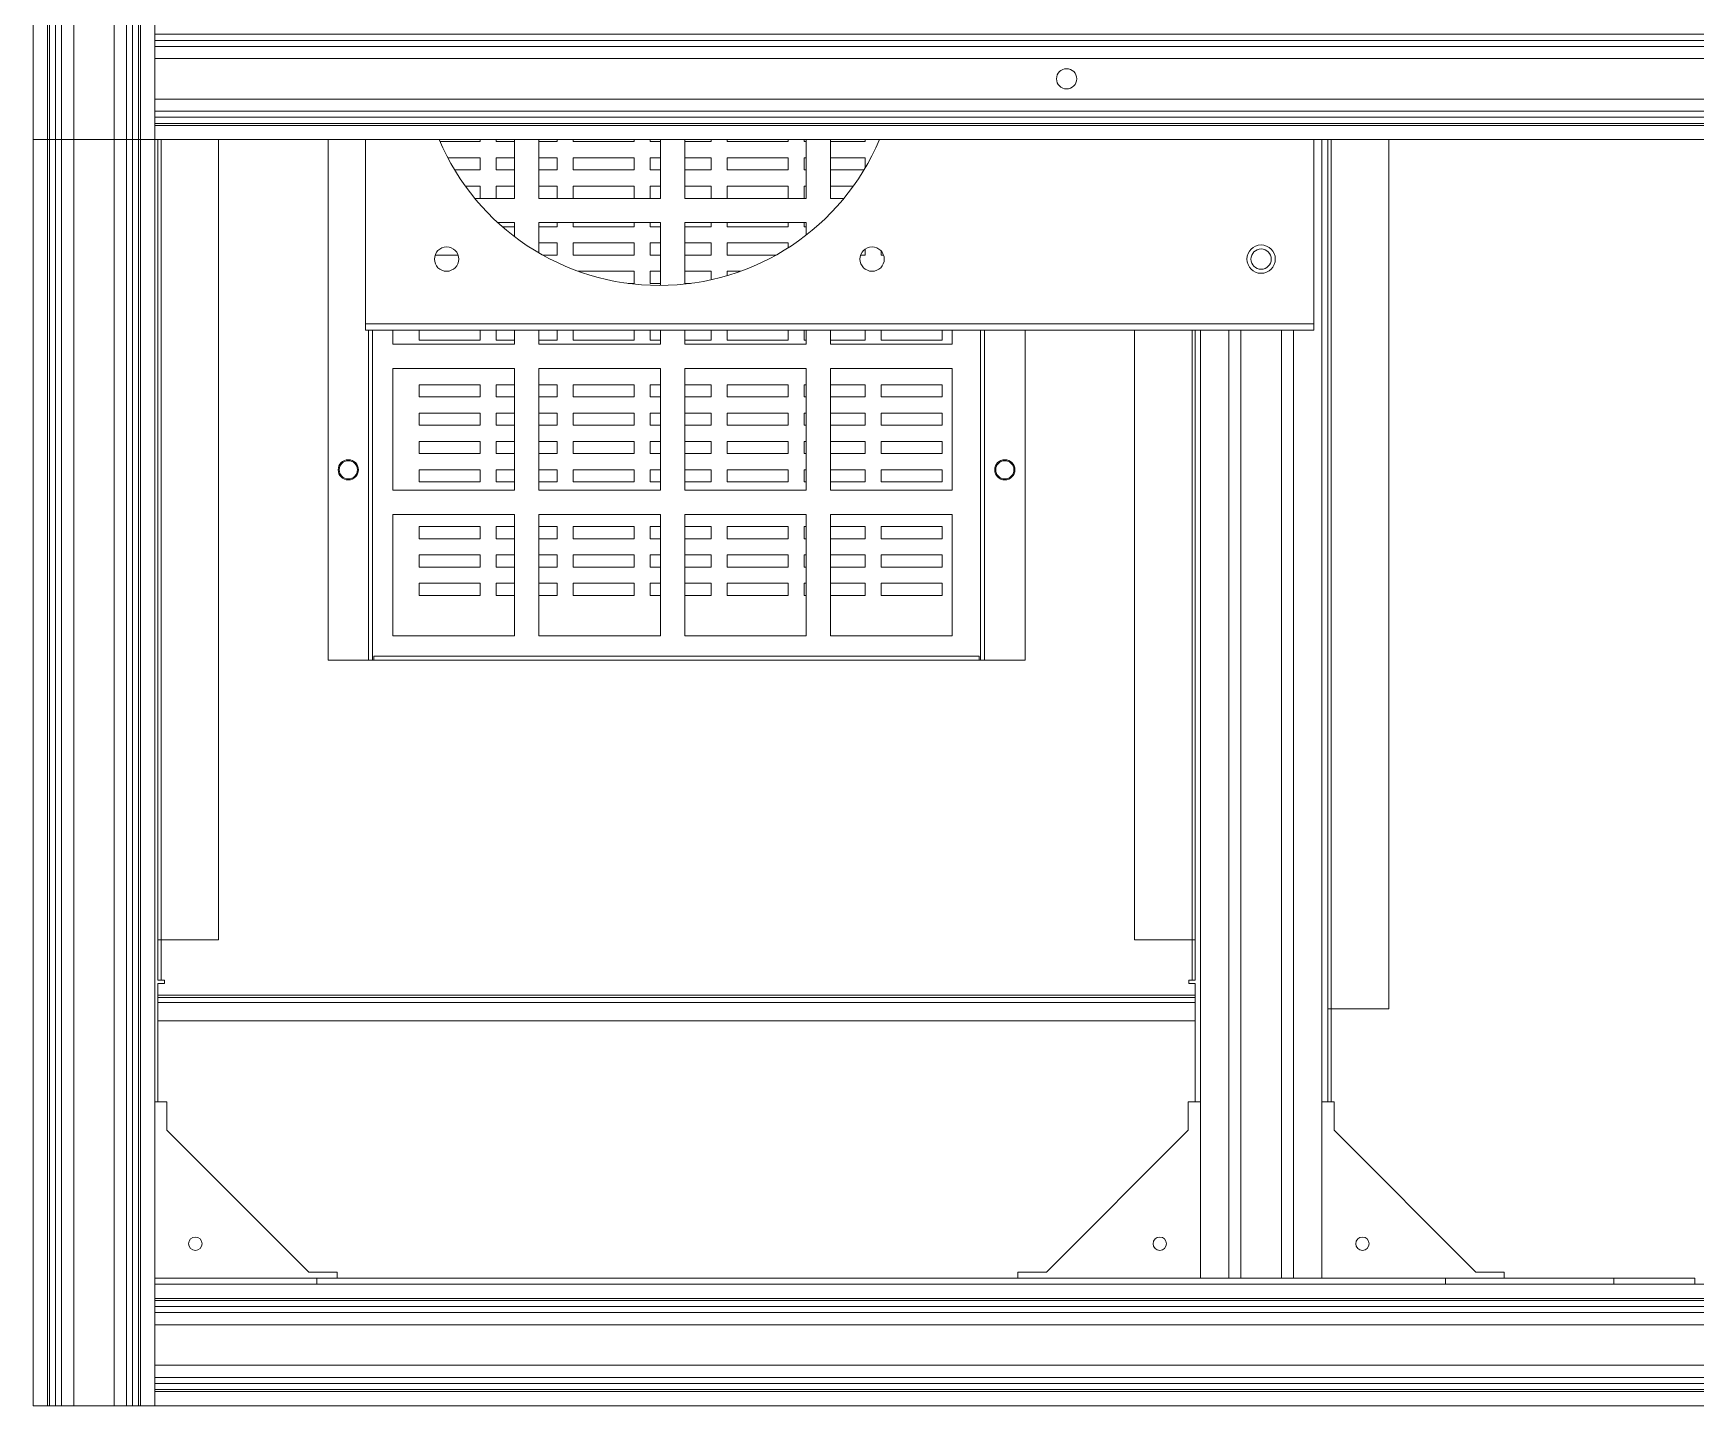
# Model space of a CAD drawing. Header units: millimetres. Extents: x 2 to 8402, y 4 to 5944.
# Drawn here: x 1286.7 to 1697, y 4053.6 to 4392.3 of the extents above; entities that cross this region are included whole.
import ezdxf

# ---------------------------------------------------------------- set-up
doc = ezdxf.new("R2010")
doc.units = ezdxf.units.MM
doc.header["$LTSCALE"] = 20

msp = doc.modelspace()

# ---------------------------------------------------------------- linework, layer by layer
at = {"color": 7, "linetype": 'Continuous', "lineweight": 15}
for p, q in [((1286.705, 4366.079), (1286.705, 5387.079)), ((1290.205, 4366.079), (1290.205, 5387.079)), ((1290.705, 4366.079), (1290.705, 5387.079)), ((1292.205, 4366.079), (1292.205, 5387.079)), ((1293.705, 4366.079), (1293.705, 5387.079)), ((1296.705, 4366.079), (1296.705, 5387.079)), ((1306.705, 4366.079), (1306.705, 5387.079)), ((1309.705, 4366.079), (1309.705, 5387.079)), ((1311.205, 4366.079), (1311.205, 5387.079)), ((1312.705, 4366.079), (1312.705, 5387.079)), ((1313.205, 4366.079), (1313.205, 5387.079)), ((1316.705, 4366.079), (1316.705, 5387.079)), ((1316.705, 4392.079), (2617.705, 4392.079)), ((1316.705, 4390.579), (2617.705, 4390.579)), ((1316.705, 4389.079), (1316.705, 4390.579)), ((1316.705, 4389.079), (2617.705, 4389.079)), ((1316.705, 4386.079), (2617.705, 4386.079)), ((1316.705, 4376.079), (1316.705, 4386.079)), ((1316.705, 4376.079), (2617.705, 4376.079)), ((1316.705, 4373.079), (2617.705, 4373.079)), ((1316.705, 4371.579), (1316.705, 4373.079)), ((1316.705, 4371.579), (2617.705, 4371.579)), ((1316.705, 4370.079), (2617.705, 4370.079)), ((1316.705, 4369.579), (2617.705, 4369.579)), ((1316.705, 4366.079), (1316.705, 4369.579)), ((1286.705, 4366.079), (1286.705, 4053.579)), ((1286.705, 4366.079), (1290.205, 4366.079)), ((1290.205, 4366.079), (1290.205, 4053.579)), ((1290.205, 4366.079), (1290.705, 4366.079)), ((1290.705, 4366.079), (1290.705, 4053.579)), ((1290.705, 4366.079), (1292.205, 4366.079)), ((1292.205, 4366.079), (1292.205, 4053.579)), ((1292.205, 4366.079), (1293.705, 4366.079)), ((1293.705, 4366.079), (1293.705, 4053.579)), ((1293.705, 4366.079), (1296.705, 4366.079)), ((1296.705, 4366.079), (1296.705, 4053.579)), ((1296.705, 4366.079), (1306.705, 4366.079)), ((1306.705, 4366.079), (1306.705, 4053.579)), ((1309.705, 4366.079), (1306.705, 4366.079)), ((1309.705, 4366.079), (1309.705, 4053.579)), ((1311.205, 4366.079), (1309.705, 4366.079)), ((1311.205, 4366.079), (1311.205, 4053.579)), ((1312.705, 4366.079), (1311.205, 4366.079)), ((1312.705, 4366.079), (1312.705, 4053.579)), ((1313.205, 4366.079), (1312.705, 4366.079)), ((1313.205, 4366.079), (1313.205, 4053.579)), ((1313.205, 4366.079), (1316.705, 4366.079)), ((1316.705, 4366.079), (1316.705, 4053.579)), ((1316.705, 4366.079), (2617.705, 4366.079)), ((1317.455, 4366.079), (1317.455, 4168.579)), ((1332.455, 4168.579), (1332.455, 4366.079)), ((1359.455, 4366.079), (1359.455, 4237.579)), ((1368.705, 4366.079), (1368.705, 4320.579)), ((1387.088, 4365.579), (1396.955, 4365.579)), ((1396.955, 4365.579), (1396.955, 4366.079)), ((1400.955, 4366.079), (1400.955, 4365.579)), ((1400.955, 4365.579), (1405.455, 4365.579)), ((1405.455, 4351.579), (1405.455, 4366.079)), ((1411.455, 4366.079), (1411.455, 4351.579)), ((1411.455, 4365.579), (1415.955, 4365.579)), ((1415.955, 4365.579), (1415.955, 4366.079)), ((1419.955, 4366.079), (1419.955, 4365.579)), ((1419.955, 4365.579), (1434.955, 4365.579)), ((1434.955, 4365.579), (1434.955, 4366.079)), ((1438.955, 4366.079), (1438.955, 4365.579)), ((1438.955, 4365.579), (1441.455, 4365.579)), ((1441.455, 4351.579), (1441.455, 4366.079)), ((1447.455, 4366.079), (1447.455, 4351.579)), ((1447.455, 4365.579), (1453.955, 4365.579)), ((1453.955, 4365.579), (1453.955, 4366.079)), ((1457.955, 4366.079), (1457.955, 4365.579)), ((1457.955, 4365.579), (1472.955, 4365.579)), ((1472.955, 4365.579), (1472.955, 4366.079)), ((1476.955, 4366.079), (1476.955, 4365.579)), ((1476.955, 4365.579), (1477.455, 4365.579)), ((1477.455, 4351.579), (1477.455, 4366.079)), ((1483.455, 4366.079), (1483.455, 4351.579)), ((1483.455, 4365.579), (1491.955, 4365.579)), ((1491.955, 4365.579), (1491.955, 4366.079)), ((1602.705, 4366.079), (1602.705, 4320.579)), ((1604.705, 4085.079), (1604.705, 4366.079)), ((1606.205, 4366.079), (1606.205, 4151.579)), ((1621.205, 4151.579), (1621.205, 4366.079)), ((1396.955, 4361.579), (1389.006, 4361.579)), ((1396.955, 4358.579), (1396.955, 4361.579)), ((1405.455, 4361.579), (1400.955, 4361.579)), ((1400.955, 4361.579), (1400.955, 4358.579)), ((1415.955, 4361.579), (1411.455, 4361.579)), ((1415.955, 4358.579), (1415.955, 4361.579)), ((1434.955, 4361.579), (1419.955, 4361.579)), ((1419.955, 4361.579), (1419.955, 4358.579)), ((1434.955, 4358.579), (1434.955, 4361.579)), ((1441.455, 4361.579), (1438.955, 4361.579)), ((1438.955, 4361.579), (1438.955, 4358.579)), ((1453.955, 4361.579), (1447.455, 4361.579)), ((1453.955, 4358.579), (1453.955, 4361.579)), ((1472.955, 4361.579), (1457.955, 4361.579)), ((1457.955, 4361.579), (1457.955, 4358.579)), ((1472.955, 4358.579), (1472.955, 4361.579)), ((1477.455, 4361.579), (1476.955, 4361.579)), ((1476.955, 4361.579), (1476.955, 4358.579)), ((1491.955, 4361.579), (1483.455, 4361.579)), ((1491.955, 4358.989), (1491.955, 4361.579)), ((1390.701, 4358.579), (1396.955, 4358.579)), ((1400.955, 4358.579), (1405.455, 4358.579)), ((1411.455, 4358.579), (1415.955, 4358.579)), ((1419.955, 4358.579), (1434.955, 4358.579)), ((1438.955, 4358.579), (1441.455, 4358.579)), ((1447.455, 4358.579), (1453.955, 4358.579)), ((1457.955, 4358.579), (1472.955, 4358.579)), ((1476.955, 4358.579), (1477.455, 4358.579)), ((1483.455, 4358.579), (1491.71, 4358.579)), ((1396.955, 4354.579), (1393.344, 4354.579)), ((1396.955, 4351.579), (1396.955, 4354.579)), ((1405.455, 4354.579), (1400.955, 4354.579)), ((1400.955, 4354.579), (1400.955, 4351.579)), ((1415.955, 4354.579), (1411.455, 4354.579)), ((1415.955, 4351.579), (1415.955, 4354.579)), ((1434.955, 4354.579), (1419.955, 4354.579)), ((1419.955, 4354.579), (1419.955, 4351.579)), ((1434.955, 4351.579), (1434.955, 4354.579)), ((1441.455, 4354.579), (1438.955, 4354.579)), ((1438.955, 4354.579), (1438.955, 4351.579)), ((1453.955, 4354.579), (1447.455, 4354.579)), ((1453.955, 4351.579), (1453.955, 4354.579)), ((1472.955, 4354.579), (1457.955, 4354.579)), ((1457.955, 4354.579), (1457.955, 4351.579)), ((1472.955, 4351.579), (1472.955, 4354.579)), ((1477.455, 4354.579), (1476.955, 4354.579)), ((1476.955, 4354.579), (1476.955, 4351.579)), ((1489.067, 4354.579), (1483.455, 4354.579)), ((1395.656, 4351.579), (1405.455, 4351.579)), ((1411.455, 4351.579), (1441.455, 4351.579)), ((1447.455, 4351.579), (1477.455, 4351.579)), ((1483.455, 4351.579), (1486.755, 4351.579)), ((1405.455, 4345.579), (1401.346, 4345.579)), ((1402.466, 4344.579), (1405.455, 4344.579)), ((1405.455, 4342.144), (1405.455, 4345.579)), ((1441.455, 4345.579), (1411.455, 4345.579)), ((1411.455, 4345.579), (1411.455, 4338.129)), ((1411.455, 4344.579), (1415.955, 4344.579)), ((1415.955, 4344.579), (1415.955, 4345.579)), ((1419.955, 4345.579), (1419.955, 4344.579)), ((1419.955, 4344.579), (1434.955, 4344.579)), ((1434.955, 4344.579), (1434.955, 4345.579)), ((1438.955, 4345.579), (1438.955, 4344.579)), ((1438.955, 4344.579), (1441.455, 4344.579)), ((1441.455, 4330.08), (1441.455, 4345.579)), ((1477.455, 4345.579), (1447.455, 4345.579)), ((1447.455, 4345.579), (1447.455, 4330.411)), ((1447.455, 4344.579), (1453.955, 4344.579)), ((1453.955, 4344.579), (1453.955, 4345.579)), ((1457.955, 4345.579), (1457.955, 4344.579)), ((1457.955, 4344.579), (1472.955, 4344.579)), ((1472.955, 4344.579), (1472.955, 4345.579)), ((1476.955, 4345.579), (1476.955, 4344.579)), ((1476.955, 4344.579), (1477.455, 4344.579)), ((1477.455, 4342.529), (1477.455, 4345.579)), ((1415.955, 4340.579), (1411.455, 4340.579)), ((1415.955, 4337.579), (1415.955, 4340.579)), ((1434.955, 4340.579), (1419.955, 4340.579)), ((1419.955, 4340.579), (1419.955, 4337.579)), ((1434.955, 4337.579), (1434.955, 4340.579)), ((1441.455, 4340.579), (1438.955, 4340.579)), ((1438.955, 4340.579), (1438.955, 4337.579)), ((1453.955, 4340.579), (1447.455, 4340.579)), ((1453.955, 4337.579), (1453.955, 4340.579)), ((1472.955, 4340.579), (1457.955, 4340.579)), ((1457.955, 4340.579), (1457.955, 4337.579)), ((1472.955, 4339.351), (1472.955, 4340.579)), ((1385.877, 4337.579), (1391.534, 4337.579)), ((1412.417, 4337.579), (1415.955, 4337.579)), ((1419.955, 4337.579), (1434.955, 4337.579)), ((1438.955, 4337.579), (1441.455, 4337.579)), ((1447.455, 4337.579), (1453.955, 4337.579)), ((1457.955, 4337.579), (1469.993, 4337.579)), ((1490.877, 4337.579), (1491.955, 4337.579)), ((1491.955, 4337.579), (1491.955, 4339.016)), ((1495.955, 4338.564), (1495.955, 4337.579)), ((1495.955, 4337.579), (1496.534, 4337.579)), ((1434.955, 4333.579), (1421.187, 4333.579)), ((1434.955, 4330.579), (1434.955, 4333.579)), ((1441.455, 4333.579), (1438.955, 4333.579)), ((1438.955, 4333.579), (1438.955, 4330.579)), ((1453.955, 4333.579), (1447.455, 4333.579)), ((1453.955, 4331.473), (1453.955, 4333.579)), ((1461.224, 4333.579), (1457.955, 4333.579)), ((1457.955, 4333.579), (1457.955, 4332.507)), ((1433.541, 4330.579), (1434.955, 4330.579)), ((1438.955, 4330.579), (1441.455, 4330.579)), ((1447.455, 4330.579), (1448.87, 4330.579)), ((1602.705, 4320.579), (1368.705, 4320.579)), ((1368.705, 4319.079), (1368.705, 4320.579)), ((1602.705, 4319.079), (1602.705, 4320.579)), ((1602.705, 4319.079), (1368.705, 4319.079)), ((1369.455, 4319.079), (1369.455, 4237.579)), ((1375.455, 4319.079), (1375.455, 4315.579)), ((1381.955, 4319.079), (1381.955, 4316.579)), ((1381.955, 4316.579), (1396.955, 4316.579)), ((1396.955, 4316.579), (1396.955, 4319.079)), ((1400.955, 4319.079), (1400.955, 4316.579)), ((1400.955, 4316.579), (1405.455, 4316.579)), ((1405.455, 4315.579), (1405.455, 4319.079)), ((1411.455, 4319.079), (1411.455, 4315.579)), ((1411.455, 4316.579), (1415.955, 4316.579)), ((1415.955, 4316.579), (1415.955, 4319.079)), ((1419.955, 4319.079), (1419.955, 4316.579)), ((1419.955, 4316.579), (1434.955, 4316.579)), ((1434.955, 4316.579), (1434.955, 4319.079)), ((1438.955, 4319.079), (1438.955, 4316.579)), ((1438.955, 4316.579), (1441.455, 4316.579)), ((1441.455, 4315.579), (1441.455, 4319.079)), ((1447.455, 4319.079), (1447.455, 4315.579)), ((1447.455, 4316.579), (1453.955, 4316.579)), ((1453.955, 4316.579), (1453.955, 4319.079)), ((1457.955, 4319.079), (1457.955, 4316.579)), ((1457.955, 4316.579), (1472.955, 4316.579)), ((1472.955, 4316.579), (1472.955, 4319.079)), ((1476.955, 4319.079), (1476.955, 4316.579)), ((1476.955, 4316.579), (1477.455, 4316.579)), ((1477.455, 4315.579), (1477.455, 4319.079)), ((1483.455, 4319.079), (1483.455, 4315.579)), ((1483.455, 4316.579), (1491.955, 4316.579)), ((1491.955, 4316.579), (1491.955, 4319.079)), ((1495.955, 4319.079), (1495.955, 4316.579)), ((1495.955, 4316.579), (1510.955, 4316.579)), ((1510.955, 4316.579), (1510.955, 4319.079)), ((1513.455, 4315.579), (1513.455, 4319.079)), ((1521.455, 4319.079), (1521.455, 4237.579)), ((1531.455, 4319.079), (1531.455, 4237.579)), ((1558.455, 4319.079), (1558.455, 4168.579)), ((1573.455, 4168.579), (1573.455, 4319.079)), ((1574.705, 4085.079), (1574.705, 4319.079)), ((1581.705, 4085.079), (1581.705, 4319.079)), ((1584.705, 4085.079), (1584.705, 4319.079)), ((1594.705, 4085.079), (1594.705, 4319.079)), ((1597.705, 4085.079), (1597.705, 4319.079)), ((1375.455, 4315.579), (1405.455, 4315.579)), ((1411.455, 4315.579), (1441.455, 4315.579)), ((1447.455, 4315.579), (1477.455, 4315.579)), ((1483.455, 4315.579), (1513.455, 4315.579)), ((1405.455, 4309.579), (1375.455, 4309.579)), ((1375.455, 4309.579), (1375.455, 4279.579)), ((1405.455, 4279.579), (1405.455, 4309.579)), ((1441.455, 4309.579), (1411.455, 4309.579)), ((1411.455, 4309.579), (1411.455, 4279.579)), ((1441.455, 4279.579), (1441.455, 4309.579)), ((1477.455, 4309.579), (1447.455, 4309.579)), ((1447.455, 4309.579), (1447.455, 4279.579)), ((1477.455, 4279.579), (1477.455, 4309.579)), ((1513.455, 4309.579), (1483.455, 4309.579)), ((1483.455, 4309.579), (1483.455, 4279.579)), ((1513.455, 4279.579), (1513.455, 4309.579)), ((1396.955, 4305.579), (1381.955, 4305.579)), ((1381.955, 4305.579), (1381.955, 4302.579)), ((1396.955, 4302.579), (1396.955, 4305.579)), ((1405.455, 4305.579), (1400.955, 4305.579)), ((1400.955, 4305.579), (1400.955, 4302.579)), ((1415.955, 4305.579), (1411.455, 4305.579)), ((1415.955, 4302.579), (1415.955, 4305.579)), ((1434.955, 4305.579), (1419.955, 4305.579)), ((1419.955, 4305.579), (1419.955, 4302.579)), ((1434.955, 4302.579), (1434.955, 4305.579)), ((1441.455, 4305.579), (1438.955, 4305.579)), ((1438.955, 4305.579), (1438.955, 4302.579)), ((1453.955, 4305.579), (1447.455, 4305.579)), ((1453.955, 4302.579), (1453.955, 4305.579)), ((1472.955, 4305.579), (1457.955, 4305.579)), ((1457.955, 4305.579), (1457.955, 4302.579)), ((1472.955, 4302.579), (1472.955, 4305.579)), ((1477.455, 4305.579), (1476.955, 4305.579)), ((1476.955, 4305.579), (1476.955, 4302.579)), ((1491.955, 4305.579), (1483.455, 4305.579)), ((1491.955, 4302.579), (1491.955, 4305.579)), ((1510.955, 4305.579), (1495.955, 4305.579)), ((1495.955, 4305.579), (1495.955, 4302.579)), ((1510.955, 4302.579), (1510.955, 4305.579)), ((1381.955, 4302.579), (1396.955, 4302.579)), ((1400.955, 4302.579), (1405.455, 4302.579)), ((1411.455, 4302.579), (1415.955, 4302.579)), ((1419.955, 4302.579), (1434.955, 4302.579)), ((1438.955, 4302.579), (1441.455, 4302.579)), ((1447.455, 4302.579), (1453.955, 4302.579)), ((1457.955, 4302.579), (1472.955, 4302.579)), ((1476.955, 4302.579), (1477.455, 4302.579)), ((1483.455, 4302.579), (1491.955, 4302.579)), ((1495.955, 4302.579), (1510.955, 4302.579)), ((1396.955, 4298.579), (1381.955, 4298.579)), ((1381.955, 4298.579), (1381.955, 4295.579)), ((1381.955, 4295.579), (1396.955, 4295.579)), ((1396.955, 4295.579), (1396.955, 4298.579)), ((1405.455, 4298.579), (1400.955, 4298.579)), ((1400.955, 4298.579), (1400.955, 4295.579)), ((1400.955, 4295.579), (1405.455, 4295.579)), ((1415.955, 4298.579), (1411.455, 4298.579)), ((1411.455, 4295.579), (1415.955, 4295.579)), ((1415.955, 4295.579), (1415.955, 4298.579)), ((1434.955, 4298.579), (1419.955, 4298.579)), ((1419.955, 4298.579), (1419.955, 4295.579)), ((1419.955, 4295.579), (1434.955, 4295.579)), ((1434.955, 4295.579), (1434.955, 4298.579)), ((1441.455, 4298.579), (1438.955, 4298.579)), ((1438.955, 4298.579), (1438.955, 4295.579)), ((1438.955, 4295.579), (1441.455, 4295.579)), ((1453.955, 4298.579), (1447.455, 4298.579)), ((1447.455, 4295.579), (1453.955, 4295.579)), ((1453.955, 4295.579), (1453.955, 4298.579)), ((1472.955, 4298.579), (1457.955, 4298.579)), ((1457.955, 4298.579), (1457.955, 4295.579)), ((1457.955, 4295.579), (1472.955, 4295.579)), ((1472.955, 4295.579), (1472.955, 4298.579)), ((1477.455, 4298.579), (1476.955, 4298.579)), ((1476.955, 4298.579), (1476.955, 4295.579)), ((1476.955, 4295.579), (1477.455, 4295.579)), ((1491.955, 4298.579), (1483.455, 4298.579)), ((1483.455, 4295.579), (1491.955, 4295.579)), ((1491.955, 4295.579), (1491.955, 4298.579)), ((1510.955, 4298.579), (1495.955, 4298.579)), ((1495.955, 4298.579), (1495.955, 4295.579)), ((1495.955, 4295.579), (1510.955, 4295.579)), ((1510.955, 4295.579), (1510.955, 4298.579)), ((1396.955, 4291.579), (1381.955, 4291.579)), ((1381.955, 4291.579), (1381.955, 4288.579)), ((1396.955, 4288.579), (1396.955, 4291.579)), ((1405.455, 4291.579), (1400.955, 4291.579)), ((1400.955, 4291.579), (1400.955, 4288.579)), ((1415.955, 4291.579), (1411.455, 4291.579)), ((1415.955, 4288.579), (1415.955, 4291.579)), ((1434.955, 4291.579), (1419.955, 4291.579)), ((1419.955, 4291.579), (1419.955, 4288.579)), ((1434.955, 4288.579), (1434.955, 4291.579)), ((1441.455, 4291.579), (1438.955, 4291.579)), ((1438.955, 4291.579), (1438.955, 4288.579)), ((1453.955, 4291.579), (1447.455, 4291.579)), ((1453.955, 4288.579), (1453.955, 4291.579)), ((1472.955, 4291.579), (1457.955, 4291.579)), ((1457.955, 4291.579), (1457.955, 4288.579)), ((1472.955, 4288.579), (1472.955, 4291.579)), ((1477.455, 4291.579), (1476.955, 4291.579)), ((1476.955, 4291.579), (1476.955, 4288.579)), ((1491.955, 4291.579), (1483.455, 4291.579)), ((1491.955, 4288.579), (1491.955, 4291.579)), ((1510.955, 4291.579), (1495.955, 4291.579)), ((1495.955, 4291.579), (1495.955, 4288.579)), ((1510.955, 4288.579), (1510.955, 4291.579)), ((1381.955, 4288.579), (1396.955, 4288.579)), ((1400.955, 4288.579), (1405.455, 4288.579)), ((1411.455, 4288.579), (1415.955, 4288.579)), ((1419.955, 4288.579), (1434.955, 4288.579)), ((1438.955, 4288.579), (1441.455, 4288.579)), ((1447.455, 4288.579), (1453.955, 4288.579)), ((1457.955, 4288.579), (1472.955, 4288.579)), ((1476.955, 4288.579), (1477.455, 4288.579)), ((1483.455, 4288.579), (1491.955, 4288.579)), ((1495.955, 4288.579), (1510.955, 4288.579)), ((1396.955, 4284.579), (1381.955, 4284.579)), ((1381.955, 4284.579), (1381.955, 4281.579)), ((1396.955, 4281.579), (1396.955, 4284.579)), ((1405.455, 4284.579), (1400.955, 4284.579)), ((1400.955, 4284.579), (1400.955, 4281.579)), ((1415.955, 4284.579), (1411.455, 4284.579)), ((1415.955, 4281.579), (1415.955, 4284.579)), ((1434.955, 4284.579), (1419.955, 4284.579)), ((1419.955, 4284.579), (1419.955, 4281.579)), ((1434.955, 4281.579), (1434.955, 4284.579)), ((1441.455, 4284.579), (1438.955, 4284.579)), ((1438.955, 4284.579), (1438.955, 4281.579)), ((1453.955, 4284.579), (1447.455, 4284.579)), ((1453.955, 4281.579), (1453.955, 4284.579)), ((1472.955, 4284.579), (1457.955, 4284.579)), ((1457.955, 4284.579), (1457.955, 4281.579)), ((1472.955, 4281.579), (1472.955, 4284.579)), ((1477.455, 4284.579), (1476.955, 4284.579)), ((1476.955, 4284.579), (1476.955, 4281.579)), ((1491.955, 4284.579), (1483.455, 4284.579)), ((1491.955, 4281.579), (1491.955, 4284.579)), ((1510.955, 4284.579), (1495.955, 4284.579)), ((1495.955, 4284.579), (1495.955, 4281.579)), ((1510.955, 4281.579), (1510.955, 4284.579)), ((1375.455, 4279.579), (1405.455, 4279.579)), ((1381.955, 4281.579), (1396.955, 4281.579)), ((1400.955, 4281.579), (1405.455, 4281.579)), ((1411.455, 4281.579), (1415.955, 4281.579)), ((1411.455, 4279.579), (1441.455, 4279.579)), ((1419.955, 4281.579), (1434.955, 4281.579)), ((1438.955, 4281.579), (1441.455, 4281.579)), ((1447.455, 4281.579), (1453.955, 4281.579)), ((1447.455, 4279.579), (1477.455, 4279.579)), ((1457.955, 4281.579), (1472.955, 4281.579)), ((1476.955, 4281.579), (1477.455, 4281.579)), ((1483.455, 4281.579), (1491.955, 4281.579)), ((1483.455, 4279.579), (1513.455, 4279.579)), ((1495.955, 4281.579), (1510.955, 4281.579)), ((1405.455, 4273.579), (1375.455, 4273.579)), ((1375.455, 4273.579), (1375.455, 4243.579)), ((1405.455, 4243.579), (1405.455, 4273.579)), ((1441.455, 4273.579), (1411.455, 4273.579)), ((1411.455, 4273.579), (1411.455, 4243.579)), ((1441.455, 4243.579), (1441.455, 4273.579)), ((1477.455, 4273.579), (1447.455, 4273.579)), ((1447.455, 4273.579), (1447.455, 4243.579)), ((1477.455, 4243.579), (1477.455, 4273.579)), ((1513.455, 4273.579), (1483.455, 4273.579)), ((1483.455, 4273.579), (1483.455, 4243.579)), ((1513.455, 4243.579), (1513.455, 4273.579)), ((1396.955, 4270.579), (1381.955, 4270.579)), ((1381.955, 4270.579), (1381.955, 4267.579)), ((1381.955, 4267.579), (1396.955, 4267.579)), ((1396.955, 4267.579), (1396.955, 4270.579)), ((1405.455, 4270.579), (1400.955, 4270.579)), ((1400.955, 4270.579), (1400.955, 4267.579)), ((1400.955, 4267.579), (1405.455, 4267.579)), ((1415.955, 4270.579), (1411.455, 4270.579)), ((1411.455, 4267.579), (1415.955, 4267.579)), ((1415.955, 4267.579), (1415.955, 4270.579)), ((1434.955, 4270.579), (1419.955, 4270.579)), ((1419.955, 4270.579), (1419.955, 4267.579)), ((1419.955, 4267.579), (1434.955, 4267.579)), ((1434.955, 4267.579), (1434.955, 4270.579)), ((1441.455, 4270.579), (1438.955, 4270.579)), ((1438.955, 4270.579), (1438.955, 4267.579)), ((1438.955, 4267.579), (1441.455, 4267.579)), ((1453.955, 4270.579), (1447.455, 4270.579)), ((1447.455, 4267.579), (1453.955, 4267.579)), ((1453.955, 4267.579), (1453.955, 4270.579)), ((1472.955, 4270.579), (1457.955, 4270.579)), ((1457.955, 4270.579), (1457.955, 4267.579)), ((1457.955, 4267.579), (1472.955, 4267.579)), ((1472.955, 4267.579), (1472.955, 4270.579)), ((1477.455, 4270.579), (1476.955, 4270.579)), ((1476.955, 4270.579), (1476.955, 4267.579)), ((1476.955, 4267.579), (1477.455, 4267.579)), ((1491.955, 4270.579), (1483.455, 4270.579)), ((1483.455, 4267.579), (1491.955, 4267.579)), ((1491.955, 4267.579), (1491.955, 4270.579)), ((1510.955, 4270.579), (1495.955, 4270.579)), ((1495.955, 4270.579), (1495.955, 4267.579)), ((1495.955, 4267.579), (1510.955, 4267.579)), ((1510.955, 4267.579), (1510.955, 4270.579)), ((1396.955, 4263.579), (1381.955, 4263.579)), ((1381.955, 4263.579), (1381.955, 4260.579)), ((1396.955, 4260.579), (1396.955, 4263.579)), ((1405.455, 4263.579), (1400.955, 4263.579)), ((1400.955, 4263.579), (1400.955, 4260.579)), ((1415.955, 4263.579), (1411.455, 4263.579)), ((1415.955, 4260.579), (1415.955, 4263.579)), ((1434.955, 4263.579), (1419.955, 4263.579)), ((1419.955, 4263.579), (1419.955, 4260.579)), ((1434.955, 4260.579), (1434.955, 4263.579)), ((1441.455, 4263.579), (1438.955, 4263.579)), ((1438.955, 4263.579), (1438.955, 4260.579)), ((1453.955, 4263.579), (1447.455, 4263.579)), ((1453.955, 4260.579), (1453.955, 4263.579)), ((1472.955, 4263.579), (1457.955, 4263.579)), ((1457.955, 4263.579), (1457.955, 4260.579)), ((1472.955, 4260.579), (1472.955, 4263.579)), ((1477.455, 4263.579), (1476.955, 4263.579)), ((1476.955, 4263.579), (1476.955, 4260.579)), ((1491.955, 4263.579), (1483.455, 4263.579)), ((1491.955, 4260.579), (1491.955, 4263.579)), ((1510.955, 4263.579), (1495.955, 4263.579)), ((1495.955, 4263.579), (1495.955, 4260.579)), ((1510.955, 4260.579), (1510.955, 4263.579)), ((1381.955, 4260.579), (1396.955, 4260.579)), ((1400.955, 4260.579), (1405.455, 4260.579)), ((1411.455, 4260.579), (1415.955, 4260.579)), ((1419.955, 4260.579), (1434.955, 4260.579)), ((1438.955, 4260.579), (1441.455, 4260.579)), ((1447.455, 4260.579), (1453.955, 4260.579)), ((1457.955, 4260.579), (1472.955, 4260.579)), ((1476.955, 4260.579), (1477.455, 4260.579)), ((1483.455, 4260.579), (1491.955, 4260.579)), ((1495.955, 4260.579), (1510.955, 4260.579)), ((1396.955, 4256.579), (1381.955, 4256.579)), ((1381.955, 4256.579), (1381.955, 4253.579)), ((1396.955, 4253.579), (1396.955, 4256.579)), ((1405.455, 4256.579), (1400.955, 4256.579)), ((1400.955, 4256.579), (1400.955, 4253.579)), ((1415.955, 4256.579), (1411.455, 4256.579)), ((1415.955, 4253.579), (1415.955, 4256.579)), ((1434.955, 4256.579), (1419.955, 4256.579)), ((1419.955, 4256.579), (1419.955, 4253.579)), ((1434.955, 4253.579), (1434.955, 4256.579)), ((1441.455, 4256.579), (1438.955, 4256.579)), ((1438.955, 4256.579), (1438.955, 4253.579)), ((1453.955, 4256.579), (1447.455, 4256.579)), ((1453.955, 4253.579), (1453.955, 4256.579)), ((1472.955, 4256.579), (1457.955, 4256.579)), ((1457.955, 4256.579), (1457.955, 4253.579)), ((1472.955, 4253.579), (1472.955, 4256.579)), ((1477.455, 4256.579), (1476.955, 4256.579)), ((1476.955, 4256.579), (1476.955, 4253.579)), ((1491.955, 4256.579), (1483.455, 4256.579)), ((1491.955, 4253.579), (1491.955, 4256.579)), ((1510.955, 4256.579), (1495.955, 4256.579)), ((1495.955, 4256.579), (1495.955, 4253.579)), ((1510.955, 4253.579), (1510.955, 4256.579)), ((1381.955, 4253.579), (1396.955, 4253.579)), ((1400.955, 4253.579), (1405.455, 4253.579)), ((1411.455, 4253.579), (1415.955, 4253.579)), ((1419.955, 4253.579), (1434.955, 4253.579)), ((1438.955, 4253.579), (1441.455, 4253.579)), ((1447.455, 4253.579), (1453.955, 4253.579)), ((1457.955, 4253.579), (1472.955, 4253.579)), ((1476.955, 4253.579), (1477.455, 4253.579)), ((1483.455, 4253.579), (1491.955, 4253.579)), ((1495.955, 4253.579), (1510.955, 4253.579)), ((1375.455, 4243.579), (1405.455, 4243.579)), ((1411.455, 4243.579), (1441.455, 4243.579)), ((1447.455, 4243.579), (1477.455, 4243.579)), ((1483.455, 4243.579), (1513.455, 4243.579)), ((1520.155, 4238.579), (1370.755, 4238.579)), ((1370.755, 4237.579), (1370.755, 4238.579)), ((1520.155, 4237.579), (1520.155, 4238.579)), ((1359.455, 4237.579), (1369.455, 4237.579)), ((1369.455, 4237.579), (1370.455, 4237.579)), ((1370.455, 4237.579), (1370.755, 4237.579)), ((1520.155, 4237.579), (1370.755, 4237.579)), ((1520.155, 4237.579), (1520.455, 4237.579)), ((1520.455, 4237.579), (1521.455, 4237.579)), ((1521.455, 4237.579), (1531.455, 4237.579)), ((1317.455, 4168.579), (1318.255, 4168.579)), ((1317.455, 4168.579), (1317.455, 4158.579)), ((1318.255, 4168.579), (1332.455, 4168.579)), ((1318.255, 4168.579), (1318.255, 4158.579)), ((1558.455, 4168.579), (1572.655, 4168.579)), ((1573.455, 4168.579), (1572.655, 4168.579)), ((1572.655, 4168.579), (1572.655, 4158.579)), ((1573.455, 4168.579), (1573.455, 4158.579)), ((1317.455, 4158.579), (1318.255, 4158.579)), ((1317.455, 4157.779), (1317.455, 4154.879)), ((1317.455, 4157.779), (1319.055, 4157.779)), ((1319.055, 4158.579), (1318.255, 4158.579)), ((1319.055, 4157.779), (1319.055, 4158.579)), ((1572.655, 4158.579), (1571.855, 4158.579)), ((1571.855, 4158.579), (1571.855, 4157.779)), ((1571.855, 4157.779), (1573.455, 4157.779)), ((1573.455, 4158.579), (1572.655, 4158.579)), ((1573.455, 4154.879), (1573.455, 4157.779)), ((1573.455, 4154.879), (1317.455, 4154.879)), ((1317.455, 4154.879), (1317.455, 4154.379)), ((1317.455, 4153.079), (1317.455, 4154.379)), ((1573.455, 4154.379), (1317.455, 4154.379)), ((1573.455, 4153.079), (1317.455, 4153.079)), ((1317.455, 4148.579), (1317.455, 4153.079)), ((1573.455, 4154.379), (1573.455, 4154.879)), ((1573.455, 4154.379), (1573.455, 4153.079)), ((1573.455, 4153.079), (1573.455, 4148.579)), ((1573.455, 4148.579), (1317.455, 4148.579)), ((1317.455, 4128.579), (1317.455, 4148.579)), ((1573.455, 4148.579), (1573.455, 4128.579)), ((1606.205, 4151.579), (1607.005, 4151.579)), ((1606.205, 4128.579), (1606.205, 4151.579)), ((1607.005, 4151.579), (1621.205, 4151.579)), ((1607.005, 4128.579), (1607.005, 4151.579)), ((1316.705, 4128.579), (1319.705, 4128.579)), ((1319.705, 4128.579), (1319.705, 4121.579)), ((1571.705, 4128.579), (1574.705, 4128.579)), ((1571.705, 4121.579), (1571.705, 4128.579)), ((1604.705, 4128.579), (1607.705, 4128.579)), ((1607.705, 4128.579), (1607.705, 4121.579)), ((1319.705, 4121.579), (1354.705, 4086.579)), ((1536.705, 4086.579), (1571.705, 4121.579)), ((1607.705, 4121.579), (1642.705, 4086.579)), ((1354.705, 4086.579), (1361.705, 4086.579)), ((1361.705, 4086.579), (1361.705, 4085.079)), ((1529.705, 4086.579), (1536.705, 4086.579)), ((1529.705, 4085.079), (1529.705, 4086.579)), ((1642.705, 4086.579), (1649.705, 4086.579)), ((1649.705, 4086.579), (1649.705, 4085.079)), ((1316.705, 4085.079), (1356.705, 4085.079)), ((1316.705, 4083.579), (2617.705, 4083.579)), ((1356.705, 4083.579), (1356.705, 4085.079)), ((1356.705, 4085.079), (1635.205, 4085.079)), ((1635.205, 4083.579), (1635.205, 4085.079)), ((1635.205, 4085.079), (1676.705, 4085.079)), ((1676.705, 4083.579), (1676.705, 4085.079)), ((1676.705, 4085.079), (1696.705, 4085.079)), ((1696.705, 4085.079), (1696.705, 4083.579)), ((1316.705, 4080.079), (2617.705, 4080.079)), ((1316.705, 4079.579), (2617.705, 4079.579)), ((1316.705, 4078.079), (2617.705, 4078.079)), ((1316.705, 4076.579), (2617.705, 4076.579)), ((1316.705, 4073.579), (2617.705, 4073.579)), ((1316.705, 4063.579), (2617.705, 4063.579)), ((1316.705, 4060.579), (2617.705, 4060.579)), ((1316.705, 4059.079), (2617.705, 4059.079)), ((1316.705, 4057.579), (2617.705, 4057.579)), ((1286.705, 4053.579), (1290.205, 4053.579)), ((1290.205, 4053.579), (1290.705, 4053.579)), ((1290.705, 4053.579), (1292.205, 4053.579)), ((1292.205, 4053.579), (1293.705, 4053.579)), ((1293.705, 4053.579), (1296.705, 4053.579)), ((1296.705, 4053.579), (1306.705, 4053.579)), ((1309.705, 4053.579), (1306.705, 4053.579)), ((1309.705, 4053.579), (1311.205, 4053.579)), ((1312.705, 4053.579), (1311.205, 4053.579)), ((1313.205, 4053.579), (1312.705, 4053.579)), ((1313.205, 4053.579), (1316.705, 4053.579)), ((1316.705, 4057.079), (2617.705, 4057.079)), ((1316.705, 4053.579), (2617.705, 4053.579))]:
    msp.add_line(p, q, dxfattribs=at)
at = {"color": 8, "linetype": 'Continuous', "lineweight": 15}
for p, q in [((1318.255, 4366.079), (1318.255, 4168.579)), ((1607.005, 4366.079), (1607.005, 4151.579)), ((1370.455, 4319.079), (1370.455, 4237.579)), ((1520.455, 4319.079), (1520.455, 4237.579)), ((1572.655, 4168.579), (1572.655, 4319.079))]:
    msp.add_line(p, q, dxfattribs=at)
at = {"color": 7, "linetype": 'Continuous', "lineweight": 15}
for centre, radius in [((1541.705, 4381.079), 2.5), ((1388.705, 4336.579), 3), ((1493.705, 4336.579), 3), ((1589.705, 4336.579), 3.5), ((1589.705, 4336.579), 2.5), ((1364.455, 4284.579), 2.5), ((1364.455, 4284.579), 2.25), ((1526.455, 4284.579), 2.5), ((1526.455, 4284.579), 2.25), ((1326.705, 4093.579), 1.65), ((1564.705, 4093.579), 1.65), ((1614.705, 4093.579), 1.65)]:
    msp.add_circle(centre, radius, dxfattribs=at)
msp.add_arc((1441.205, 4389.079), 59, 202.94395, 337.05605, dxfattribs=at)

doc.saveas('drawing.dxf')
